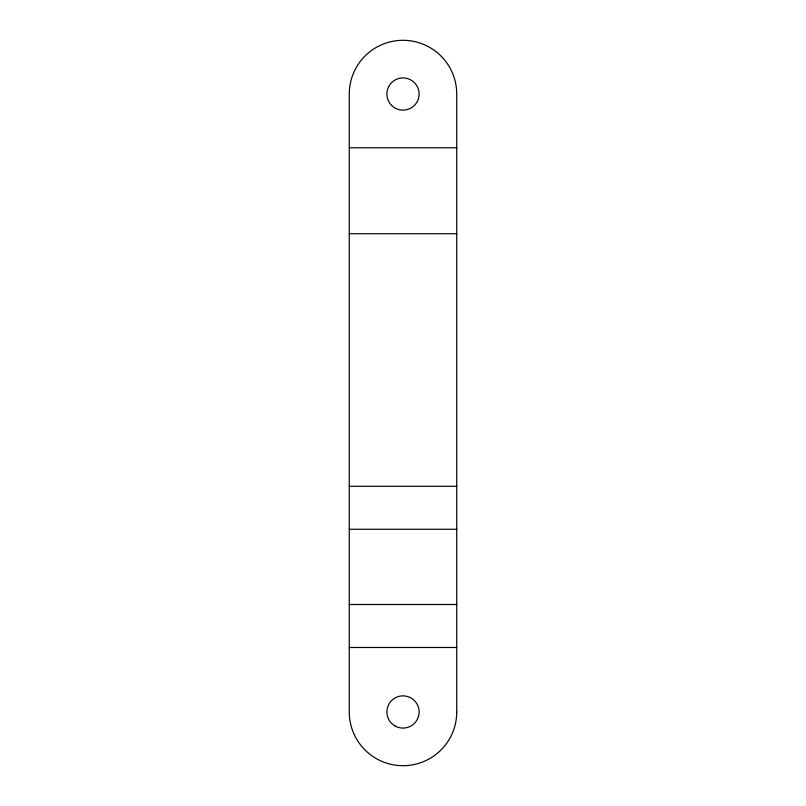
<?xml version="1.0" encoding="UTF-8"?>
<svg xmlns="http://www.w3.org/2000/svg" width="806" height="806" viewBox="0 0 806 806"><rect width="100%" height="100%" fill="white"/><g stroke="black" fill="none" stroke-linecap="round" stroke-linejoin="round"><path stroke-width="1.21" d="M349.27 147.77L456.73 147.77M349.27 233.74L456.73 233.74M349.27 486.29L456.73 486.29M349.27 529.27L456.73 529.27M349.27 604.5L456.73 604.5M349.27 647.49L456.73 647.49M456.73 711.97L456.73 94.03A53.73 53.73 0 0 0 403 40.3A53.73 53.73 0 0 0 349.27 94.03L349.27 711.97A53.73 53.73 0 0 0 403 765.7A53.73 53.73 0 0 0 456.73 711.97M391.605 105.435A16.12 16.12 0 0 0 418.566 98.201A16.12 16.12 0 0 0 398.829 78.464A16.12 16.12 0 0 0 391.605 105.435M394.94 725.924A16.12 16.12 0 0 0 419.12 711.97A16.12 16.12 0 0 0 394.94 698.006A16.12 16.12 0 0 0 394.94 725.924"/></g></svg>
